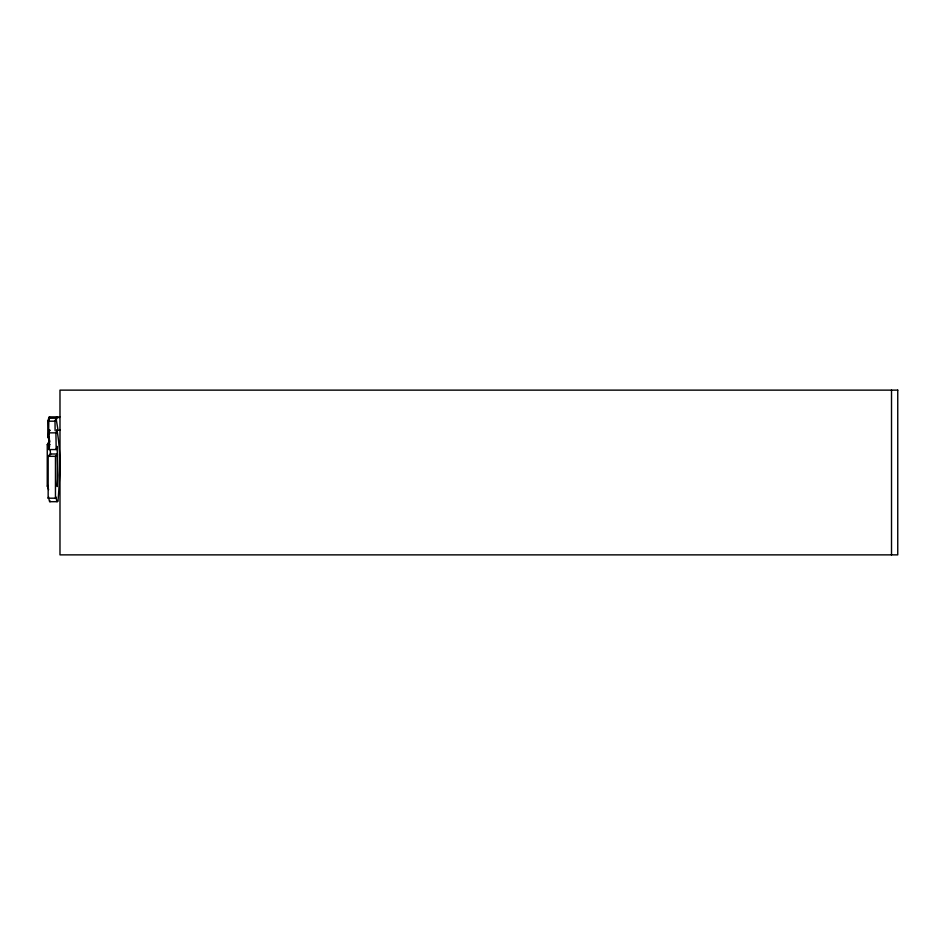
<?xml version="1.0" encoding="UTF-8"?>
<svg xmlns="http://www.w3.org/2000/svg" width="945" height="945" viewBox="0 0 945 945"><rect width="100%" height="100%" fill="white"/><g stroke="black" fill="none" stroke-linecap="round" stroke-linejoin="round"><path stroke-width="1.42" d="M56.18 449.56L55.92 432.857L56.96 429.88C61.071 452.525 59.96 476.422 58.129 499.409A12.84 1.677 90 0 1 56.818 501.405L55.991 497.011L55.46 498.192L48.16 498.192L48.171 456.329L50.12 454.002L57.421 454.002L57.208 486.557L57.976 475.04L57.125 446.43L56.18 449.56L48.88 449.56L48.632 432.857L49.66 429.88L50.132 430.566M55.46 498.192L55.471 456.329L57.421 454.002M48.88 449.56L49.589 446.052M48.679 434.393L47.971 437.901L47.711 421.198L48.75 418.222L56.05 418.222L57.822 428.959M55.117 430.672L55.011 421.198L56.05 418.222M47.77 485.352L47.25 486.533L47.262 444.658L49.825 441.02M48.16 498.192L48.691 497.011M57.137 417.584L56.665 416.899L49.364 416.899L48.845 417.631L48.585 436.578M56.145 417.631L56.665 416.899M59.854 416.899L56.499 417.513L59.417 417.513M55.885 418.836L56.322 418.222L56.806 418.859M56.806 430.495L60.161 429.88M57.905 501.133L56.972 501.098M47.876 443.347L48.916 442.614M47.711 421.198L55.011 421.198M48.632 432.857L55.92 432.857M47.262 444.658L50.179 444.658M48.171 456.329L55.471 456.329M49.861 501.689L57.161 501.689M56.936 416.899L57.421 417.536M57.232 429.88L57.728 430.518M49.364 416.899L49.837 417.584M48.75 418.222L49.223 418.907M48.597 489.746L48.018 487.407M48.939 499.078L49.518 501.405A12.84 1.677 90 0 0 50.368 501.122M49.223 437.003L49.601 443.11M50.227 449.785L50.51 454.769M891.513 390.131L891.513 554.869M897.75 390.131L59.984 390.131L59.984 554.869L897.75 554.869L897.75 390.131"/></g></svg>
